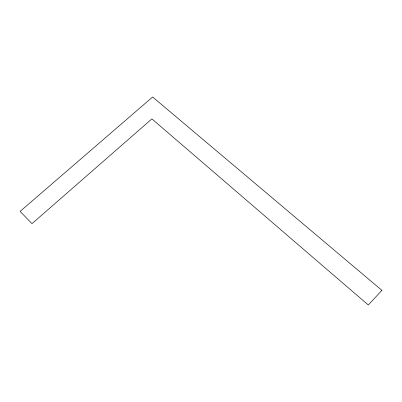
<?xml version="1.0" encoding="UTF-8"?>
<svg xmlns="http://www.w3.org/2000/svg" width="402" height="402" viewBox="0 0 402 402"><rect width="100%" height="100%" fill="white"/><g stroke="black" fill="none" stroke-linecap="round" stroke-linejoin="round"><path stroke-width="0.6" d="M381.9 290.339L368.307 304.997L151.896 118.897L31.994 223.643L20.1 211.402L152.624 97.003L381.9 290.339"/></g></svg>
